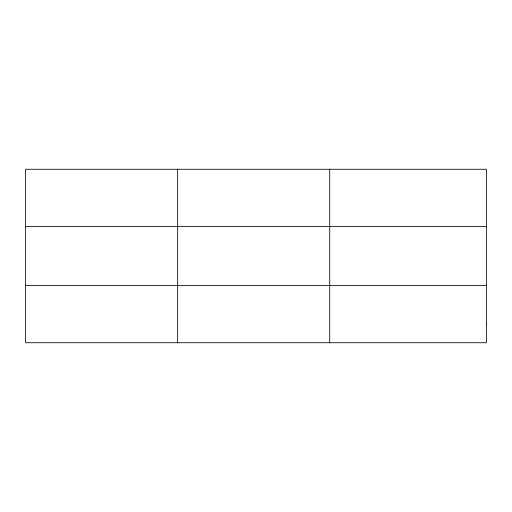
<?xml version="1.0" encoding="UTF-8"?>
<svg xmlns="http://www.w3.org/2000/svg" width="512" height="512" viewBox="0 0 512 512"><rect width="100%" height="100%" fill="white"/><g stroke="black" fill="none" stroke-linecap="round" stroke-linejoin="round"><path stroke-width="0.77" d="M177.664 169.261L177.664 342.739M329.728 169.261L329.728 342.739M25.6 226.509L486.4 226.509M25.6 285.491L486.4 285.491M486.4 323.654L486.4 342.739L25.6 342.739L25.6 169.261L486.4 169.261L486.4 323.654"/></g></svg>
